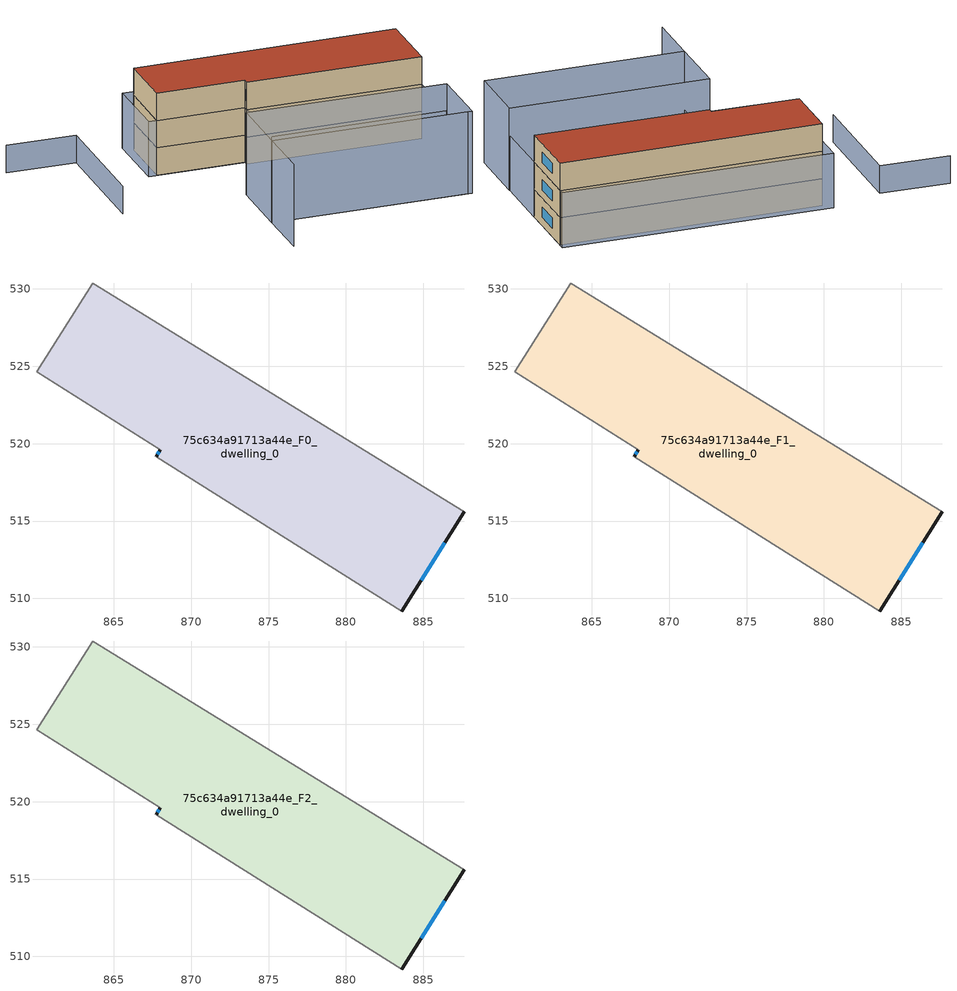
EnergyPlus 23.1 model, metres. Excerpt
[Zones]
75c634a91713a44e_F0_dwelling_0
 floor ground (EU_floor_Construction): 887.65,515.61 883.61,509.19 867.73,519.17 868.01,519.62 860.01,524.65 863.65,530.38 z0
 wall outside (EU_wall_Construction): 868.01,519.62 867.73,519.17 / 883.61,509.19 887.65,515.61 z0:3
 wall adiabatic (EU_wall_Construction): 887.65,515.61 863.65,530.38 860.01,524.65 868.01,519.62 / 867.73,519.17 883.61,509.19 z0:3
 window (EU_Window_Construction): 867.92,519.48 867.82,519.31 / 884.87,511.19 886.39,513.61 z0.93:2.07
75c634a91713a44e_F1_dwelling_0
 floor to 75c634a91713a44e_F0_dwelling_0 (EU_floor_Construction): 887.65,515.61 883.61,509.19 867.73,519.17 868.01,519.62 860.01,524.65 863.65,530.38 z3
 wall outside (EU_wall_Construction): 868.01,519.62 867.73,519.17 / 883.61,509.19 887.65,515.61 z3:6
 wall adiabatic (EU_wall_Construction): 887.65,515.61 863.65,530.38 860.01,524.65 868.01,519.62 / 867.73,519.17 883.61,509.19 z3:6
 window (EU_Window_Construction): 867.92,519.48 867.82,519.31 / 884.87,511.19 886.39,513.61 z3.93:5.07
75c634a91713a44e_F2_dwelling_0
 floor to 75c634a91713a44e_F1_dwelling_0 (EU_floor_Construction): 887.65,515.61 883.61,509.19 867.73,519.17 868.01,519.62 860.01,524.65 863.65,530.38 z6
 wall outside (EU_wall_Construction): 868.01,519.62 867.73,519.17 / 883.61,509.19 887.65,515.61 z6:9
 wall adiabatic (EU_wall_Construction): 887.65,515.61 863.65,530.38 860.01,524.65 868.01,519.62 / 867.73,519.17 883.61,509.19 z6:9
 window (EU_Window_Construction): 867.92,519.48 867.82,519.31 / 884.87,511.19 886.39,513.61 z6.93:8.07
 roof outside (EU_roof_Construction): 883.61,509.19 887.65,515.61 863.65,530.38 860.01,524.65 868.01,519.62 867.73,519.17 z9
shading: 854.2,502.78 857.6,508.2 / 857.6,508.2 875.41,497.01 / 861.56,514.5 879.76,503.06 / 879.76,503.06 875.8,496.76 / 875.8,496.76 857.6,508.2 / 857.6,508.2 861.56,514.5 z0:9; 879.76,503.06 863.87,513.05 / 863.87,513.05 867.73,519.17 / 867.73,519.17 883.61,509.19 / 883.61,509.19 879.76,503.06 / 863.33,531.59 887.96,516.11 / 887.96,516.11 883.89,509.64 / 883.89,509.64 859.27,525.12 / 859.27,525.12 863.33,531.59 z0:6; 851.25,537.07 857.59,533.05 / 857.59,533.05 850.25,521.47 z0:3
[Building]
EU S2 Campaign: North Axis=0; Terrain=City; Solar Distribution=FullExterior
[Site:Location]
Montreal-Trudeau.Intl.AP: Latitude=45.4667; Longitude=-73.75; Time Zone=-5; Elevation=36
[SizingPeriod:WeatherFileDays]
AnnualSizingPeriod: Begin Month=1; Begin Day of Month=1; End Month=12; End Day of Month=31; Day of Week for Start Day=Monday; Use Weather File Daylight Saving Period=No; Use Weather File Rain and Snow Indicators=No
[MATERIAL]
EU_InternalMass_Material: Roughness=MediumRough; Thickness=0.1; Conductivity=1; Density=1800; Specific Heat=900; Thermal Absorptance=0.9; Solar Absorptance=0.7; Visible Absorptance=0.7
[MATERIAL:NOMASS] Roughness=MediumRough; Thermal Absorptance=0.9; Solar Absorptance=0.7; Visible Absorptance=0.7
Name | Thermal Resistance
EU_wall_NoMass; EU_floor_NoMass | 1.36485
EU_roof_NoMass | 2.55992
[WINDOWMATERIAL:SIMPLEGLAZINGSYSTEM]
EU_Window_SimpleGlazing: UFactor=3.92339; Solar Heat Gain Coefficient=0.8; Visible Transmittance=0.8
[CONSTRUCTION]
EU_wall_Construction: EU_wall_NoMass
EU_roof_Construction: EU_roof_NoMass
EU_floor_Construction: EU_floor_NoMass
EU_Window_Construction: EU_Window_SimpleGlazing
EU_InternalMass_Construction: EU_InternalMass_Material
[ZONE] Type=1; Multiplier=1; Ceiling Height=autocalculate; Floor Area=autocalculate; Part of Total Floor Area=Yes
Name | Volume
75c634a91713a44e_F0_dwelling_0 | 615.313
75c634a91713a44e_F1_dwelling_0; 75c634a91713a44e_F2_dwelling_0 | 615.311
[INTERNALMASS] Construction=EU_InternalMass_Construction; Surface Area=205.104
Name | Zone or ZoneList
75c634a91713a44e_F0_dwelling_0_EU_InternalMass | 75c634a91713a44e_F0_dwelling_0
75c634a91713a44e_F1_dwelling_0_EU_InternalMass | 75c634a91713a44e_F1_dwelling_0
75c634a91713a44e_F2_dwelling_0_EU_InternalMass | 75c634a91713a44e_F2_dwelling_0
[OTHEREQUIPMENT] Fuel Type=Electricity; Design Level Calculation Method=Watts/Area; Power per Zone Floor Area=1; Fraction Latent=0; Fraction Radiant=0; Fraction Lost=0; Carbon Dioxide Generation Rate=0; EndUse Subcategory=EU_Step8_InternalGains
Name | Zone or ZoneList or Space or SpaceList | Schedule
EU_Step8_InternalGain_75c634a91713a44e_F0_dwelling_0_f000 | 75c634a91713a44e_F0_dwelling_0 | EU_Step8_GainSchedule_75c634a91713a44e_F0_dwelling_0_f000
EU_Step8_InternalGain_75c634a91713a44e_F1_dwelling_0_f000 | 75c634a91713a44e_F1_dwelling_0 | EU_Step8_GainSchedule_75c634a91713a44e_F1_dwelling_0_f000
EU_Step8_InternalGain_75c634a91713a44e_F2_dwelling_0_f000 | 75c634a91713a44e_F2_dwelling_0 | EU_Step8_GainSchedule_75c634a91713a44e_F2_dwelling_0_f000
[ZONEVENTILATION:DESIGNFLOWRATE] Schedule=EU_AlwaysOn; Design Flow Rate Calculation Method=AirChanges/Hour; Air Changes per Hour=0.860309; Ventilation Type=Natural; Fan Pressure Rise=0; Fan Total Efficiency=1; Constant Term Coefficient=1; Temperature Term Coefficient=0; Velocity Term Coefficient=0; Velocity Squared Term Coefficient=0; Minimum Indoor Temperature=-100; Maximum Indoor Temperature=100; Delta Temperature=-100; Minimum Outdoor Temperature=-100; Maximum Outdoor Temperature=100; Maximum Wind Speed=40
Name | Zone or ZoneList or Space or SpaceList
EU_ConstantAir_75c634a91713a44e_F0_dwelling_0 | 75c634a91713a44e_F0_dwelling_0
EU_ConstantAir_75c634a91713a44e_F1_dwelling_0 | 75c634a91713a44e_F1_dwelling_0
EU_ConstantAir_75c634a91713a44e_F2_dwelling_0 | 75c634a91713a44e_F2_dwelling_0
[HVACTEMPLATE:THERMOSTAT] Constant Heating Setpoint=20; Constant Cooling Setpoint=50
EU_HeatOnly_75c634a91713a44e_F0_dwelling_0; EU_HeatOnly_75c634a91713a44e_F1_dwelling_0; EU_HeatOnly_75c634a91713a44e_F2_dwelling_0
[HVACTEMPLATE:ZONE:IDEALLOADSAIRSYSTEM] System Availability Schedule=EU_AlwaysOn; Maximum Heating Supply Air Temperature=50; Minimum Cooling Supply Air Temperature=13; Maximum Heating Supply Air Humidity Ratio=0.0156; Minimum Cooling Supply Air Humidity Ratio=0.0077; Heating Limit=NoLimit; Cooling Limit=NoLimit; Heating Availability Schedule=EU_AlwaysOn; Cooling Availability Schedule=EU_CoolingOff; Dehumidification Control Type=ConstantSensibleHeatRatio; Cooling Sensible Heat Ratio=0.7; Dehumidification Setpoint=60; Humidification Control Type=None; Humidification Setpoint=30; Outdoor Air Method=None; Outdoor Air Flow Rate per Person=0.00944; Outdoor Air Flow Rate per Zone Floor Area=0; Outdoor Air Flow Rate per Zone=0; Demand Controlled Ventilation Type=None; Outdoor Air Economizer Type=NoEconomizer; Heat Recovery Type=None; Sensible Heat Recovery Effectiveness=0.7; Latent Heat Recovery Effectiveness=0.65
Name | Template Thermostat
75c634a91713a44e_F0_dwelling_0 | EU_HeatOnly_75c634a91713a44e_F0_dwelling_0
75c634a91713a44e_F1_dwelling_0 | EU_HeatOnly_75c634a91713a44e_F1_dwelling_0
75c634a91713a44e_F2_dwelling_0 | EU_HeatOnly_75c634a91713a44e_F2_dwelling_0
[SIZING:ZONE] Zone Cooling Design Supply Air Temperature Input Method=SupplyAirTemperature; Zone Cooling Design Supply Air Temperature=13; Zone Heating Design Supply Air Temperature Input Method=SupplyAirTemperature; Zone Heating Design Supply Air Temperature=50; Zone Cooling Design Supply Air Humidity Ratio=0.008; Zone Heating Design Supply Air Humidity Ratio=0.008; Cooling Design Air Flow Method=DesignDay; Cooling Design Air Flow Rate=0; Cooling Minimum Air Flow per Zone Floor Area=0.000762; Cooling Minimum Air Flow=0; Cooling Minimum Air Flow Fraction=0.2; Heating Design Air Flow Method=DesignDay; Heating Design Air Flow Rate=0; Heating Maximum Air Flow per Zone Floor Area=0.002032; Heating Maximum Air Flow=0.141576; Heating Maximum Air Flow Fraction=0.3; Account for Dedicated Outdoor Air System=No; Dedicated Outdoor Air System Control Strategy=NeutralSupplyAir; Dedicated Outdoor Air Low Setpoint Temperature for Design=autosize; Dedicated Outdoor Air High Setpoint Temperature for Design=autosize; Zone Load Sizing Method=Sensible Load Only No Latent Load; Zone Latent Cooling Design Supply Air Humidity Ratio Input Method=HumidityRatioDifference; Zone Cooling Design Supply Air Humidity Ratio Difference=0.005; Zone Latent Heating Design Supply Air Humidity Ratio Input Method=HumidityRatioDifference; Zone Humidification Design Supply Air Humidity Ratio Difference=0.005
75c634a91713a44e_F0_dwelling_0; 75c634a91713a44e_F1_dwelling_0; 75c634a91713a44e_F2_dwelling_0
[SCHEDULE:CONSTANT]
Name | Hourly Value
EU_AlwaysOn | 1
EU_CoolingOff | 0
[SCHEDULE:FILE] Column Number=1; Rows to Skip at Top=0; Number of Hours of Data=8760; Column Separator=Comma; Interpolate to Timestep=No; Minutes per Item=60; Adjust Schedule for Daylight Savings=Yes
Name | File
EU_Step8_GainSchedule_75c634a91713a44e_F0_dwelling_0_f000 | ../../schedules/75c634a91713a44e/75c634a91713a44e_F0_dwelling_0_f000_gain.csv
EU_Step8_GainSchedule_75c634a91713a44e_F1_dwelling_0_f000 | ../../schedules/75c634a91713a44e/75c634a91713a44e_F1_dwelling_0_f000_gain.csv
EU_Step8_GainSchedule_75c634a91713a44e_F2_dwelling_0_f000 | ../../schedules/75c634a91713a44e/75c634a91713a44e_F2_dwelling_0_f000_gain.csv
